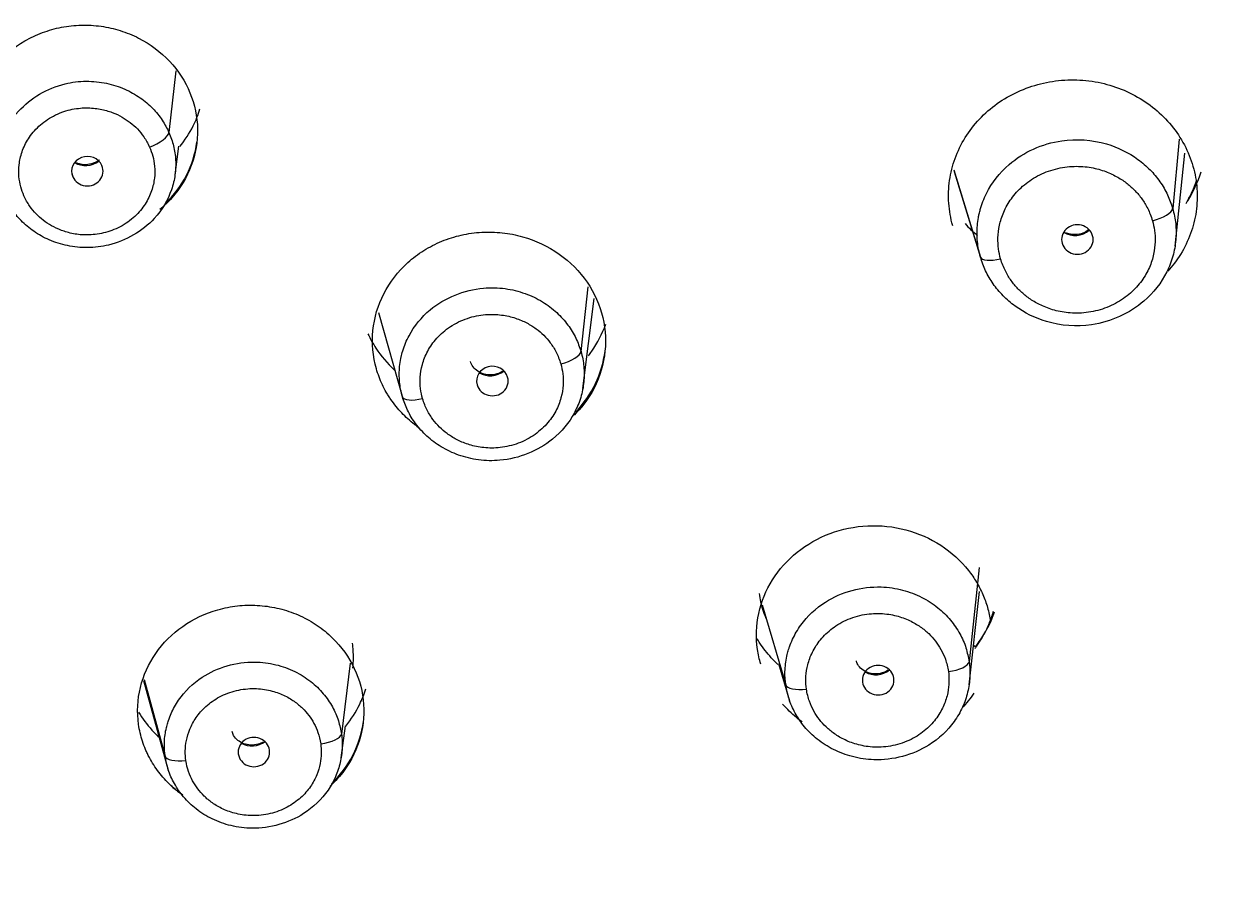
# Model space of a CAD drawing. Extents: x 0 to 1354, y 3495 to 4487.
# Drawn here: x 494.83 to 511.95, y 4111.54 to 4123.94 of the extents above; entities that cross this region are included whole.
import ezdxf

# ---------------------------------------------------------------- set-up
doc = ezdxf.new("R2010")
doc.units = 0
doc.header["$LTSCALE"] = 30
doc.header["$MEASUREMENT"] = 0
doc.layers.add('\\M+5B3DF\\M+5B4E7\\M+5CFDF', color=3, linetype='CONTINUOUS', lineweight=9)

msp = doc.modelspace()

# ---------------------------------------------------------------- linework, layer by layer
at = {"layer": '\\M+5B3DF\\M+5B4E7\\M+5CFDF', "color": 0, "lineweight": -3}
for p, q in [((497.002, 4123.272), (496.904, 4122.391)), ((496.991, 4121.787), (497.047, 4122.197)), ((511.353, 4122.294), (511.261, 4121.305)), ((511.295, 4120.763), (511.436, 4122.093)), ((508.13, 4121.858), (508.511, 4120.609)), ((495.513, 4121.815), (495.529, 4121.757)), ((508.137, 4121.834), (508.517, 4120.588)), ((502.798, 4119.257), (502.899, 4120.184)), ((502.826, 4118.731), (502.984, 4120.016)), ((499.899, 4119.818), (500.25, 4118.586)), ((508.491, 4116.171), (508.349, 4114.822)), ((508.349, 4114.492), (508.496, 4115.826)), ((505.391, 4115.638), (505.727, 4114.493)), ((499.496, 4114.803), (499.372, 4113.788)), ((505.624, 4114.796), (505.781, 4114.264)), ((496.542, 4114.557), (496.895, 4113.274)), ((496.549, 4114.571), (496.85, 4113.473)), ((499.368, 4113.449), (499.427, 4113.906))]:
    msp.add_line(p, q, dxfattribs=at)
for centre, major_axis, ratio, start_param, end_param in [((496.628, 4122.289), (0.274, 0.122), 0.329476, 4.567336, 6.0935), ((495.698, 4122.431), (1.616, 0.108), 0.937388, 5.443469, 6.093816), ((495.737, 4121.837), (0.225, 0), 0.934038, 0.391046, 3.532638), ((495.737, 4121.837), (0.225, 0), 0.934038, 3.532638, 6.674231), ((495.713, 4122.197), (-0.297, -0.02), 0.937388, 0.941825, 2.191247), ((510.971, 4121.236), (-0.288, -0.083), 0.344471, 1.472319, 3.0078), ((509.897, 4120.86), (0.226, 0), 0.933764, 0.259614, 3.401207), ((509.866, 4121.192), (0.291, 0.028), 0.936876, 4.022585, 5.389963), ((509.897, 4120.86), (0.226, 0), 0.933764, 3.401207, 6.5428), ((508.799, 4120.692), (0.288, 0.083), 0.344471, 3.147426, 4.613912), ((502.508, 4119.189), (-0.288, -0.083), 0.344471, 1.472319, 3.001648), ((501.484, 4119.429), (1.664, 0.13), 0.936489, 5.476964, 6.095324), ((501.53, 4118.837), (0.226, 0), 0.933922, 0.260321, 3.401913), ((501.503, 4119.189), (-0.295, -0.023), 0.936489, 0.927025, 2.204474), ((501.53, 4118.837), (0.226, 0), 0.933922, 3.401913, 6.543506), ((500.532, 4118.694), (0.288, 0.083), 0.344471, 3.141274, 4.613912), ((501.484, 4119.429), (1.664, 0.13), 0.936489, 3.946199, 3.996674), ((508.436, 4114.929), (-0.235, 0.186), 0.290742, 4.93108, 5.042612), ((507.048, 4114.559), (0.226, 0), 0.933797, 0.129952, 3.271545), ((507.017, 4114.914), (-0.295, -0.026), 0.935252, 0.933452, 2.196617), ((508.052, 4114.79), (-0.297, -0.042), 0.353572, 1.521013, 3.05356), ((506.022, 4114.54), (0.297, 0.042), 0.353572, 3.193186, 4.662605), ((507.048, 4114.559), (0.226, 0), 0.933797, 3.271545, 6.413138), ((498.077, 4114.135), (1.616, 0.114), 0.935124, 5.436126, 6.097557), ((498.119, 4113.532), (0.225, 0), 0.933961, 0.130295, 3.271888), ((498.094, 4113.898), (-0.297, -0.021), 0.935124, 0.957055, 2.175353), ((499.075, 4113.757), (0.297, 0.042), 0.353572, 4.662605, 6.18877), ((497.146, 4113.519), (-0.297, -0.042), 0.353572, 0.045211, 1.521013), ((498.119, 4113.532), (0.225, 0), 0.933961, 3.271888, 6.413481), ((498.077, 4114.135), (1.616, 0.114), 0.935124, 3.859106, 3.969169)]:
    msp.add_ellipse(centre, major_axis=major_axis, ratio=ratio, start_param=start_param, end_param=end_param, dxfattribs=at)
for points, knots in [([(501.848, 4164.655), (503.654, 4163.794), (505.383, 4162.79), (508.595, 4160.483), (511.562, 4157.876), (513.983, 4154.826), (516.106, 4151.609), (517.019, 4149.917), (519.364, 4144.702), (520.404, 4141.042), (521.879, 4133.638), (522.314, 4129.895), (522.658, 4125.356), (522.711, 4124.566), (522.757, 4123.776)], [0, 0, 0, 0, 0.118744, 0.118744, 0.237487, 0.356231, 0.356231, 0.474975, 0.474975, 0.712462, 0.712462, 0.94995, 0.94995, 1, 1, 1, 1]), ([(498.896, 4161.358), (499.104, 4161.278), (499.527, 4161.115), (500.165, 4160.855), (500.818, 4160.577), (501.484, 4160.28), (502.163, 4159.963), (502.854, 4159.623), (503.554, 4159.259), (504.263, 4158.871), (504.98, 4158.455), (505.703, 4158.01), (506.431, 4157.534), (507.163, 4157.025), (507.897, 4156.481), (508.633, 4155.903), (509.368, 4155.287), (510.101, 4154.635), (510.829, 4153.946), (511.549, 4153.221), (512.259, 4152.461), (512.958, 4151.663), (513.643, 4150.827), (514.312, 4149.95), (514.965, 4149.032), (515.597, 4148.076), (516.206, 4147.085), (516.787, 4146.061), (517.339, 4145.009), (517.862, 4143.931), (518.353, 4142.831), (518.816, 4141.711), (519.252, 4140.565), (519.663, 4139.383), (520.052, 4138.154), (520.425, 4136.867), (520.78, 4135.513), (521.117, 4134.086), (521.433, 4132.58), (521.729, 4130.991), (522.004, 4129.315), (522.257, 4127.548), (522.488, 4125.688), (522.695, 4123.734), (522.877, 4121.685), (523.03, 4119.554), (523.153, 4117.367), (523.244, 4115.167), (523.304, 4113.004), (523.33, 4110.903), (523.326, 4108.866), (523.294, 4106.878), (523.237, 4104.928), (523.157, 4103.02), (523.055, 4101.158), (522.931, 4099.346), (522.783, 4097.572), (522.609, 4095.814), (522.406, 4094.05), (522.167, 4092.265), (521.885, 4090.452), (521.553, 4088.611), (521.166, 4086.749), (520.721, 4084.878), (520.215, 4083.014), (519.647, 4081.177), (519.022, 4079.382), (518.347, 4077.652), (517.618, 4075.978), (516.824, 4074.346), (515.945, 4072.732), (514.964, 4071.131), (513.847, 4069.542), (512.566, 4067.974), (511.116, 4066.445), (509.497, 4064.997), (507.728, 4063.662), (505.837, 4062.44), (503.854, 4061.299), (501.782, 4060.223), (499.625, 4059.195), (497.407, 4058.173), (495.164, 4057.106), (492.948, 4055.937), (490.822, 4054.604), (489.147, 4053.34), (487.855, 4052.208), (486.876, 4051.253), (485.891, 4050.176), (484.918, 4048.973), (483.971, 4047.627), (483.063, 4046.089), (482.199, 4044.282), (481.374, 4042.126), (480.619, 4039.549), (480.001, 4036.51), (479.573, 4033.021), (479.348, 4029.166), (479.203, 4025.046), (479.079, 4020.693), (478.965, 4016.03), (478.866, 4010.967), (478.814, 4007.437), (478.787, 4005.599)], [0, 0, 0, 0, 0.003544, 0.007201, 0.01097, 0.014848, 0.018837, 0.022935, 0.027142, 0.031459, 0.035888, 0.040431, 0.045095, 0.049884, 0.054803, 0.059853, 0.065035, 0.070349, 0.07579, 0.08135, 0.087022, 0.092807, 0.09872, 0.104773, 0.110967, 0.117287, 0.123715, 0.130231, 0.136819, 0.143468, 0.150168, 0.156906, 0.163715, 0.170668, 0.177844, 0.185322, 0.193141, 0.201338, 0.209948, 0.219002, 0.228521, 0.238531, 0.249049, 0.260084, 0.271644, 0.283691, 0.296093, 0.308564, 0.320791, 0.332572, 0.343982, 0.355131, 0.366093, 0.376851, 0.387326, 0.397512, 0.40746, 0.417323, 0.427267, 0.437362, 0.447647, 0.458143, 0.468826, 0.479621, 0.490447, 0.501223, 0.511855, 0.522246, 0.532261, 0.542305, 0.552449, 0.562759, 0.573377, 0.584445, 0.595968, 0.607757, 0.619676, 0.631715, 0.643918, 0.656335, 0.669021, 0.682018, 0.695271, 0.708641, 0.722035, 0.735445, 0.742244, 0.74954, 0.757318, 0.765556, 0.774232, 0.783549, 0.793975, 0.806052, 0.820158, 0.836493, 0.855109, 0.875694, 0.897487, 0.920175, 0.944378, 0.971031, 1, 1, 1, 1]), ([(498.594, 4160.306), (500.412, 4159.607), (502.18, 4158.798), (504.693, 4157.371), (505.508, 4156.859), (507.078, 4155.765), (507.835, 4155.182), (510.014, 4153.338), (511.347, 4151.984), (513.746, 4149.084), (514.807, 4147.534), (516.658, 4144.299), (517.447, 4142.612), (518.801, 4139.163), (519.358, 4137.397), (520.298, 4133.824), (520.676, 4132.017), (521.302, 4128.381), (521.551, 4126.553), (521.958, 4122.889), (522.114, 4121.052), (522.354, 4117.373), (522.439, 4115.532), (522.593, 4110.005), (522.551, 4106.318), (522.285, 4100.795), (522.163, 4098.955), (521.826, 4095.284), (521.614, 4093.452), (521.072, 4089.804), (520.74, 4087.988), (519.919, 4084.388), (519.431, 4082.604), (518.265, 4079.09), (517.593, 4077.358), (516.413, 4074.831), (515.992, 4074), (515.085, 4072.37), (514.6, 4071.57), (513.029, 4069.241), (511.819, 4067.782), (509.771, 4065.801), (509.049, 4065.177), (507.535, 4064.004), (506.744, 4063.455), (505.118, 4062.415), (504.283, 4061.925), (502.586, 4060.987), (501.724, 4060.54), (499.108, 4059.247), (497.325, 4058.447), (494.701, 4057.158), (493.835, 4056.713), (492.142, 4055.761), (491.317, 4055.252), (489.725, 4054.156), (488.957, 4053.57), (487.49, 4052.318), (486.792, 4051.652), (485.471, 4050.241), (484.848, 4049.497), (483.701, 4047.936), (483.179, 4047.117), (482.26, 4045.409), (481.86, 4044.522), (481.151, 4042.708), (480.842, 4041.781), (480.036, 4038.964), (479.665, 4037.037), (479.158, 4033.15), (479.026, 4031.189), (478.834, 4027.264), (478.769, 4025.298), (478.647, 4021.363), (478.591, 4019.394), (478.444, 4013.486), (478.372, 4009.543), (478.322, 4005.599)], [0, 0, 0, 0, 0.03125, 0.03125, 0.046875, 0.046875, 0.0625, 0.0625, 0.09375, 0.09375, 0.125, 0.125, 0.15625, 0.15625, 0.1875, 0.1875, 0.21875, 0.21875, 0.25, 0.25, 0.28125, 0.28125, 0.3125, 0.3125, 0.375, 0.375, 0.40625, 0.40625, 0.4375, 0.4375, 0.46875, 0.46875, 0.5, 0.5, 0.53125, 0.53125, 0.546875, 0.546875, 0.5625, 0.5625, 0.59375, 0.59375, 0.609375, 0.609375, 0.625, 0.625, 0.640625, 0.640625, 0.65625, 0.65625, 0.6875, 0.6875, 0.703125, 0.703125, 0.71875, 0.71875, 0.734375, 0.734375, 0.75, 0.75, 0.765625, 0.765625, 0.78125, 0.78125, 0.796875, 0.796875, 0.8125, 0.8125, 0.84375, 0.84375, 0.875, 0.875, 0.90625, 0.90625, 0.9375, 0.9375, 1, 1, 1, 1]), ([(477.479, 4036.988), (477.514, 4037.19), (477.594, 4037.649), (477.743, 4038.418), (477.942, 4039.344), (478.182, 4040.346), (478.558, 4041.75), (479.034, 4043.258), (479.749, 4045.107), (480.557, 4046.812), (481.569, 4048.451), (482.475, 4049.612), (483.174, 4050.395), (483.72, 4050.964), (484.274, 4051.514), (484.896, 4052.101), (485.556, 4052.699), (486.279, 4053.336), (487.009, 4053.963), (487.729, 4054.55), (488.497, 4055.146), (489.606, 4055.948), (491.134, 4056.933), (493.076, 4058.015), (495.111, 4059.026), (497.684, 4060.238), (500.38, 4061.506), (502.737, 4062.753), (504.255, 4063.645), (505.394, 4064.366), (507.42, 4065.757), (509.41, 4067.484), (511.2, 4069.52), (512.347, 4071.021), (513.485, 4072.763), (514.592, 4074.748), (515.655, 4076.97), (516.656, 4079.43), (517.576, 4082.125), (518.696, 4086.112), (519.683, 4091.185), (520.366, 4097.065), (520.727, 4102.371), (520.873, 4107.087), (520.883, 4111.209), (520.799, 4114.734), (520.663, 4117.66), (520.51, 4119.989), (520.37, 4121.722), (520.265, 4122.858), (520.029, 4125.221), (519.591, 4128.685), (518.759, 4133.098), (517.87, 4136.521), (516.72, 4140.04), (515.134, 4143.756), (512.786, 4147.647), (510.218, 4150.803), (507.625, 4153.277), (505.162, 4155.143), (502.955, 4156.485), (501.114, 4157.427), (499.704, 4158.062), (498.76, 4158.452), (498.289, 4158.636), (498.135, 4158.696)], [0, 0, 0, 0, 0.003976, 0.009037, 0.015181, 0.02234, 0.029033, 0.04339, 0.053009, 0.067553, 0.080041, 0.090497, 0.096214, 0.100508, 0.105868, 0.11143, 0.117193, 0.123269, 0.130297, 0.136094, 0.141538, 0.149425, 0.163015, 0.17726, 0.192999, 0.207436, 0.232823, 0.251111, 0.25955, 0.267329, 0.277588, 0.307897, 0.319194, 0.331856, 0.345879, 0.361259, 0.378, 0.3961, 0.415561, 0.436382, 0.481194, 0.521892, 0.558479, 0.590959, 0.619335, 0.643607, 0.663774, 0.679837, 0.691795, 0.699649, 0.703397, 0.740803, 0.771616, 0.795835, 0.813454, 0.847523, 0.878173, 0.905401, 0.929204, 0.949582, 0.966531, 0.980047, 0.990129, 0.99678, 1, 1, 1, 1]), ([(498.048, 4158.561), (499.537, 4157.987), (500.991, 4157.335), (503.081, 4156.207), (503.762, 4155.806), (505.084, 4154.951), (505.725, 4154.496), (507.584, 4153.058), (508.739, 4152.003), (510.862, 4149.74), (511.83, 4148.532), (513.568, 4145.995), (514.339, 4144.667), (515.694, 4141.93), (516.278, 4140.521), (517.804, 4136.224), (518.517, 4133.268), (519.308, 4128.796), (519.526, 4127.298), (519.894, 4124.296), (520.044, 4122.791), (520.417, 4118.271), (520.56, 4115.25), (520.636, 4110.717), (520.638, 4109.206), (520.597, 4106.184), (520.554, 4104.673), (520.42, 4101.654), (520.327, 4100.145), (520.086, 4097.131), (519.937, 4095.626), (519.387, 4091.124), (518.877, 4088.136), (517.767, 4083.729), (517.34, 4082.272), (516.354, 4079.399), (515.796, 4077.981), (514.522, 4075.209), (513.81, 4073.852), (512.18, 4071.249), (511.258, 4070.005), (509.698, 4068.277), (509.148, 4067.723), (507.992, 4066.671), (507.385, 4066.174), (505.494, 4064.757), (504.148, 4063.913), (502.068, 4062.746), (501.364, 4062.374), (499.94, 4061.655), (499.22, 4061.307), (497.053, 4060.279), (495.596, 4059.613), (493.446, 4058.543), (492.736, 4058.174), (491.338, 4057.396), (490.652, 4056.987), (489.311, 4056.118), (488.657, 4055.66), (487.706, 4054.933), (487.393, 4054.684), (486.779, 4054.174), (486.478, 4053.913), (485.881, 4053.384), (485.585, 4053.118), (484.991, 4052.582), (484.694, 4052.312), (483.812, 4051.489), (483.237, 4050.921), (482.168, 4049.711), (481.671, 4049.072), (480.772, 4047.729), (480.371, 4047.025), (479.653, 4045.576), (479.334, 4044.832), (478.76, 4043.32), (478.506, 4042.552), (477.821, 4040.226), (477.47, 4038.645), (477.193, 4037.052)], [0, 0, 0, 0, 0.03125, 0.03125, 0.046875, 0.046875, 0.0625, 0.0625, 0.09375, 0.09375, 0.125, 0.125, 0.15625, 0.15625, 0.1875, 0.1875, 0.25, 0.25, 0.28125, 0.28125, 0.3125, 0.3125, 0.375, 0.375, 0.40625, 0.40625, 0.4375, 0.4375, 0.46875, 0.46875, 0.5, 0.5, 0.5625, 0.5625, 0.59375, 0.59375, 0.625, 0.625, 0.65625, 0.65625, 0.6875, 0.6875, 0.703125, 0.703125, 0.71875, 0.71875, 0.75, 0.75, 0.765625, 0.765625, 0.78125, 0.78125, 0.8125, 0.8125, 0.828125, 0.828125, 0.84375, 0.84375, 0.859375, 0.859375, 0.867188, 0.867188, 0.875, 0.875, 0.882813, 0.882813, 0.890625, 0.890625, 0.90625, 0.90625, 0.921875, 0.921875, 0.9375, 0.9375, 0.953125, 0.953125, 0.96875, 0.96875, 1, 1, 1, 1]), ([(519.845, 4109.579), (519.844, 4109.829), (519.844, 4110.439), (519.835, 4111.517), (519.814, 4112.777), (519.782, 4113.985), (519.731, 4115.459), (519.619, 4117.882), (519.41, 4120.913), (519.041, 4124.668), (518.506, 4128.719), (517.686, 4132.995), (516.603, 4136.969), (515.402, 4140.32), (514.028, 4143.293), (512.678, 4145.619), (511.367, 4147.517), (510.223, 4148.946), (509.268, 4150.025), (508.327, 4151.014), (507.075, 4152.185), (505.387, 4153.543), (503.34, 4154.939), (501.661, 4155.875), (500.266, 4156.555), (499.489, 4156.91), (498.644, 4157.275), (498.105, 4157.492), (497.848, 4157.596)], [0, 0, 0, 0, 0.013499, 0.032851, 0.058055, 0.081348, 0.097973, 0.137442, 0.211986, 0.261549, 0.34055, 0.431682, 0.4952, 0.561104, 0.621672, 0.669263, 0.703408, 0.743304, 0.765379, 0.778837, 0.814592, 0.854564, 0.891026, 0.942257, 0.953028, 0.970405, 0.985873, 1, 1, 1, 1]), ([(519.168, 4109.583), (519.167, 4109.825), (519.166, 4110.507), (519.153, 4111.832), (519.119, 4113.524), (519.058, 4115.382), (518.966, 4117.331), (518.792, 4120.228), (518.465, 4124), (517.872, 4128.664), (517.034, 4133.168), (515.974, 4137.074), (514.946, 4139.919), (514.083, 4141.922), (513.194, 4143.721), (512.224, 4145.396), (511.009, 4147.189), (509.715, 4148.829), (508.26, 4150.445), (506.722, 4151.882), (505.089, 4153.196), (503.506, 4154.27), (502.062, 4155.122), (500.861, 4155.751), (499.709, 4156.292), (498.685, 4156.739), (497.992, 4157.015), (497.646, 4157.153)], [0, 0, 0, 0, 0.013143, 0.037136, 0.072102, 0.105207, 0.138308, 0.178293, 0.263128, 0.344238, 0.433822, 0.511689, 0.563169, 0.597054, 0.629132, 0.670943, 0.700619, 0.744641, 0.781825, 0.815491, 0.855345, 0.891448, 0.915104, 0.942396, 0.9616, 0.980805, 1, 1, 1, 1]), ([(513.427, 4145.187), (513.48, 4145.097), (513.748, 4144.642), (514.216, 4143.801), (514.803, 4142.642), (515.35, 4141.432), (515.869, 4140.179), (516.359, 4138.882), (516.811, 4137.542), (517.231, 4136.161), (517.62, 4134.741), (517.972, 4133.281), (518.295, 4131.785), (518.589, 4130.252), (518.853, 4128.684), (519.088, 4127.081), (519.299, 4125.445), (519.489, 4123.776), (519.654, 4122.075), (519.8, 4120.342), (519.923, 4118.577), (520.022, 4116.78), (520.104, 4114.952), (520.159, 4113.093), (520.192, 4111.204), (520.2, 4109.283), (520.184, 4107.333), (520.142, 4105.353), (520.072, 4103.343), (519.968, 4101.304), (519.836, 4099.236), (519.661, 4097.14), (519.446, 4095.017), (519.186, 4092.868), (518.862, 4090.696), (518.475, 4088.503), (518.008, 4086.292), (517.445, 4084.07), (516.895, 4082.18), (516.378, 4080.628), (515.937, 4079.415), (515.462, 4078.213), (514.953, 4077.023), (514.411, 4075.846), (513.823, 4074.688), (513.197, 4073.548), (512.522, 4072.431), (511.794, 4071.344), (511.016, 4070.288), (510.174, 4069.274), (509.278, 4068.301), (508.329, 4067.373), (507.318, 4066.502), (506.265, 4065.677), (505.158, 4064.913), (504.025, 4064.185), (502.866, 4063.493), (501.681, 4062.841), (500.482, 4062.214), (499.267, 4061.612), (498.043, 4061.026), (496.814, 4060.45), (495.586, 4059.872), (494.366, 4059.28), (493.158, 4058.67), (491.963, 4058.037), (490.856, 4057.41), (489.844, 4056.784), (488.921, 4056.166), (488.019, 4055.52), (487.143, 4054.84), (486.294, 4054.129), (485.464, 4053.395), (484.636, 4052.653), (483.81, 4051.901), (483.006, 4051.122), (482.253, 4050.295), (481.546, 4049.429), (480.877, 4048.53), (480.429, 4047.791), (480.066, 4047.147), (479.712, 4046.488), (479.216, 4045.458), (478.637, 4044.031), (478.109, 4042.498), (477.688, 4040.993), (477.358, 4039.666), (477.064, 4038.345), (476.908, 4037.461), (476.83, 4037.021)], [0, 0, 0, 0, 0.002468, 0.012514, 0.022798, 0.033329, 0.044108, 0.055129, 0.066393, 0.077904, 0.089657, 0.101655, 0.113899, 0.126387, 0.139118, 0.152094, 0.165315, 0.17878, 0.192488, 0.20644, 0.220635, 0.235074, 0.249757, 0.264681, 0.279851, 0.295264, 0.31092, 0.326819, 0.34296, 0.359346, 0.375974, 0.392844, 0.409959, 0.427314, 0.444912, 0.462752, 0.480832, 0.499156, 0.517721, 0.528, 0.538278, 0.548557, 0.558836, 0.569113, 0.579388, 0.589662, 0.599931, 0.610203, 0.620471, 0.630736, 0.641004, 0.651267, 0.661534, 0.671801, 0.682071, 0.692355, 0.702632, 0.712912, 0.723195, 0.733479, 0.743768, 0.75406, 0.764357, 0.774655, 0.784949, 0.79524, 0.805535, 0.814028, 0.822513, 0.830998, 0.839481, 0.847958, 0.856419, 0.864871, 0.873338, 0.881827, 0.890319, 0.898795, 0.907282, 0.915765, 0.918446, 0.924105, 0.932748, 0.944371, 0.958984, 0.969412, 0.979719, 0.989916, 1, 1, 1, 1]), ([(513.725, 4145.279), (513.731, 4145.27), (513.921, 4144.944), (514.292, 4144.287), (514.818, 4143.281), (515.332, 4142.192), (515.864, 4140.957), (516.434, 4139.511), (517.002, 4137.869), (517.539, 4136.095), (518.024, 4134.249), (518.452, 4132.336), (518.837, 4130.355), (519.172, 4128.306), (519.462, 4126.181), (519.721, 4123.968), (519.936, 4121.681), (520.119, 4119.321), (520.255, 4116.932), (520.357, 4114.541), (520.411, 4112.202), (520.431, 4109.921), (520.417, 4107.681), (520.37, 4105.453), (520.289, 4103.21), (520.168, 4100.954), (520.012, 4098.687), (519.804, 4096.398), (519.55, 4094.055), (519.222, 4091.662), (518.816, 4089.225), (518.311, 4086.729), (517.7, 4084.286), (517.109, 4082.252), (516.582, 4080.674), (516.137, 4079.453), (515.667, 4078.267), (515.174, 4077.116), (514.657, 4075.989), (514.101, 4074.884), (513.507, 4073.79), (512.865, 4072.707), (512.171, 4071.647), (511.449, 4070.641), (510.709, 4069.711), (509.956, 4068.856), (509.185, 4068.048), (508.377, 4067.279), (507.529, 4066.551), (506.654, 4065.857), (505.751, 4065.208), (504.838, 4064.606), (503.932, 4064.036), (503.025, 4063.5), (502.11, 4062.994), (501.183, 4062.5), (500.202, 4062), (499.127, 4061.474), (497.949, 4060.915), (496.699, 4060.331), (495.418, 4059.727), (494.143, 4059.105), (492.932, 4058.486), (491.85, 4057.904), (490.78, 4057.291), (489.735, 4056.635), (488.677, 4055.909), (487.713, 4055.193), (486.781, 4054.439), (485.86, 4053.634), (484.945, 4052.807), (484.055, 4051.994), (483.233, 4051.2), (482.53, 4050.434), (481.962, 4049.75), (481.523, 4049.186), (481.179, 4048.715), (480.9, 4048.299), (480.664, 4047.915), (480.417, 4047.491), (480.151, 4047.014), (479.866, 4046.469), (479.594, 4045.915), (479.333, 4045.338), (479.068, 4044.707), (478.782, 4043.972), (478.461, 4043.083), (478.13, 4042.043), (477.807, 4040.882), (477.496, 4039.643), (477.206, 4038.354), (477.049, 4037.473), (476.97, 4037.032)], [0, 0, 0, 0, 0.000249, 0.008916, 0.017886, 0.027158, 0.037545, 0.049877, 0.064188, 0.079026, 0.094192, 0.109873, 0.126, 0.142603, 0.159715, 0.177508, 0.196149, 0.214924, 0.234452, 0.253688, 0.272519, 0.290724, 0.308584, 0.326418, 0.344337, 0.362602, 0.380752, 0.398999, 0.417862, 0.437408, 0.457046, 0.477191, 0.498512, 0.517389, 0.527892, 0.538271, 0.548415, 0.558305, 0.568085, 0.577888, 0.587654, 0.597568, 0.607634, 0.617478, 0.626664, 0.635428, 0.644046, 0.652634, 0.661245, 0.669847, 0.678351, 0.686737, 0.694871, 0.702836, 0.710787, 0.718707, 0.726778, 0.735836, 0.745918, 0.756431, 0.767185, 0.778121, 0.788755, 0.798204, 0.806156, 0.816934, 0.826447, 0.835552, 0.84446, 0.853939, 0.86358, 0.872633, 0.88133, 0.889549, 0.896262, 0.901548, 0.905802, 0.909513, 0.912928, 0.916035, 0.920686, 0.925318, 0.929989, 0.934669, 0.939673, 0.945479, 0.952541, 0.961029, 0.970166, 0.979783, 0.989897, 1, 1, 1, 1]), ([(494.201, 4121.84), (494.128, 4122.006), (494.087, 4122.179), (494.071, 4122.535), (494.097, 4122.711), (494.214, 4123.05), (494.303, 4123.207), (494.538, 4123.487), (494.68, 4123.606), (494.922, 4123.746), (495.007, 4123.786), (495.182, 4123.851), (495.275, 4123.877), (495.46, 4123.913), (495.554, 4123.923), (495.743, 4123.928), (495.84, 4123.922), (496.027, 4123.896), (496.119, 4123.876), (496.298, 4123.819), (496.387, 4123.783), (496.636, 4123.656), (496.787, 4123.543), (497.037, 4123.277), (497.137, 4123.122), (497.273, 4122.793), (497.31, 4122.615), (497.316, 4122.262), (497.285, 4122.083), (497.161, 4121.751), (497.066, 4121.593), (496.894, 4121.397), (496.836, 4121.341), (496.774, 4121.29)], [0, 0, 0, 0, 0.080407, 0.080407, 0.160814, 0.160814, 0.241221, 0.241221, 0.321627, 0.321627, 0.361831, 0.361831, 0.402034, 0.402034, 0.442238, 0.442238, 0.482441, 0.482441, 0.522645, 0.522645, 0.562848, 0.562848, 0.643255, 0.643255, 0.723662, 0.723662, 0.804069, 0.804069, 0.884475, 0.884475, 0.964882, 0.964882, 1, 1, 1, 1]), ([(494.519, 4122.297), (494.569, 4122.441), (494.777, 4122.798), (495.257, 4123.08), (495.717, 4123.134), (496.009, 4123.105), (496.27, 4123.021), (496.493, 4122.896), (496.673, 4122.743), (496.812, 4122.574), (496.874, 4122.451), (496.904, 4122.391)], [0, 0, 0, 0, 0.158015, 0.412637, 0.512222, 0.606576, 0.695703, 0.779606, 0.858289, 0.931753, 1, 1, 1, 1]), ([(508.115, 4121.058), (508.084, 4121.164), (508.066, 4121.271), (508.051, 4121.487), (508.054, 4121.597), (508.085, 4121.813), (508.111, 4121.918), (508.186, 4122.123), (508.235, 4122.224), (508.409, 4122.505), (508.566, 4122.672), (508.934, 4122.934), (509.148, 4123.032), (509.484, 4123.115), (509.6, 4123.133), (509.832, 4123.147), (509.948, 4123.143), (510.179, 4123.114), (510.294, 4123.089), (510.513, 4123.019), (510.619, 4122.974), (510.823, 4122.864), (510.917, 4122.8), (511.091, 4122.657), (511.172, 4122.576), (511.385, 4122.316), (511.49, 4122.119), (511.551, 4121.907)], [0, 0, 0, 0, 0.0625, 0.0625, 0.125, 0.125, 0.1875, 0.1875, 0.25, 0.25, 0.375, 0.375, 0.5, 0.5, 0.5625, 0.5625, 0.625, 0.625, 0.6875, 0.6875, 0.75, 0.75, 0.8125, 0.8125, 0.875, 0.875, 1, 1, 1, 1]), ([(497.059, 4122.188), (497.133, 4122.28), (497.246, 4122.454), (497.322, 4122.644), (497.347, 4122.727)], [0, 0, 0, 0, 0.571405, 1, 1, 1, 1]), ([(496.904, 4122.391), (496.917, 4122.36), (496.943, 4122.297), (496.971, 4122.199), (496.991, 4122.098), (497.001, 4121.994), (497.002, 4121.889), (496.992, 4121.783), (496.979, 4121.714), (496.971, 4121.68)], [0, 0, 0, 0, 0.138355, 0.278388, 0.420101, 0.563494, 0.708571, 0.855333, 1, 1, 1, 1]), ([(508.493, 4121.228), (508.498, 4121.249), (508.513, 4121.309), (508.545, 4121.406), (508.648, 4121.639), (508.952, 4122.031), (509.6, 4122.324), (510.283, 4122.274), (510.701, 4122.069), (510.94, 4121.862), (511.082, 4121.691), (511.193, 4121.505), (511.238, 4121.371), (511.261, 4121.305)], [0, 0, 0, 0, 0.018272, 0.052064, 0.086211, 0.231669, 0.452628, 0.62265, 0.757505, 0.819683, 0.880822, 0.940926, 1, 1, 1, 1]), ([(495.91, 4121.998), (495.891, 4121.983), (495.84, 4121.952), (495.744, 4121.926), (495.651, 4121.931), (495.6, 4121.947), (495.582, 4121.955)], [0, 0, 0, 0, 0.221848, 0.530713, 0.82797, 1, 1, 1, 1]), ([(511.551, 4121.907), (511.581, 4121.801), (511.6, 4121.694), (511.615, 4121.478), (511.611, 4121.368), (511.581, 4121.152), (511.554, 4121.047), (511.479, 4120.842), (511.431, 4120.742), (511.32, 4120.563), (511.258, 4120.482), (511.189, 4120.407)], [0, 0, 0, 0, 0.203593, 0.203593, 0.407187, 0.407187, 0.61078, 0.61078, 0.814374, 0.814374, 1, 1, 1, 1]), ([(511.451, 4121.377), (511.459, 4121.39), (511.548, 4121.526), (511.62, 4121.68), (511.667, 4121.827), (511.667, 4121.827)], [0, 0, 0, 0, 0.093176, 1, 1, 1, 1, 1]), ([(511.451, 4121.376), (511.48, 4121.424), (511.506, 4121.474), (511.555, 4121.579), (511.578, 4121.634), (511.598, 4121.69)], [0, 0, 0, 0, 0.485143, 0.485143, 1, 1, 1, 1]), ([(496.971, 4121.68), (496.971, 4121.679), (496.962, 4121.642), (496.908, 4121.455), (496.678, 4121.066), (496.199, 4120.788), (495.745, 4120.734), (495.455, 4120.762), (495.194, 4120.845), (494.97, 4120.969), (494.789, 4121.122), (494.648, 4121.292), (494.585, 4121.416), (494.554, 4121.476)], [0, 0, 0, 0, 0.000917, 0.037326, 0.194011, 0.434408, 0.529423, 0.619713, 0.70527, 0.786084, 0.862149, 0.933456, 1, 1, 1, 1]), ([(508.511, 4120.609), (508.501, 4120.645), (508.483, 4120.718), (508.467, 4120.83), (508.461, 4120.944), (508.465, 4121.06), (508.478, 4121.155), (508.489, 4121.211), (508.493, 4121.228)], [0, 0, 0, 0, 0.178837, 0.359691, 0.542558, 0.727437, 0.914327, 1, 1, 1, 1]), ([(511.261, 4121.305), (511.27, 4121.268), (511.289, 4121.196), (511.305, 4121.083), (511.311, 4120.969), (511.308, 4120.893), (511.305, 4120.854), (511.305, 4120.854)], [0, 0, 0, 0, 0.245925, 0.494546, 0.745869, 0.999898, 1, 1, 1, 1]), ([(510.057, 4120.997), (510.034, 4120.978), (509.976, 4120.946), (509.874, 4120.925), (509.79, 4120.935), (509.746, 4120.95), (509.733, 4120.956)], [0, 0, 0, 0, 0.279625, 0.580611, 0.873656, 1, 1, 1, 1]), ([(499.871, 4119.012), (499.82, 4119.191), (499.803, 4119.374), (499.84, 4119.742), (499.893, 4119.92), (500.064, 4120.252), (500.18, 4120.403), (500.392, 4120.594), (500.468, 4120.652), (500.631, 4120.754), (500.718, 4120.799), (500.898, 4120.873), (500.991, 4120.902), (501.181, 4120.945), (501.28, 4120.959), (501.476, 4120.97), (501.574, 4120.967), (501.77, 4120.946), (501.867, 4120.927), (502.149, 4120.848), (502.328, 4120.763), (502.642, 4120.542), (502.778, 4120.404), (502.99, 4120.096), (503.067, 4119.922), (503.151, 4119.565), (503.159, 4119.377), (503.106, 4119.015), (503.043, 4118.836), (502.883, 4118.557), (502.798, 4118.446), (502.699, 4118.347)], [0, 0, 0, 0, 0.085219, 0.085219, 0.170438, 0.170438, 0.255656, 0.255656, 0.298266, 0.298266, 0.340875, 0.340875, 0.383485, 0.383485, 0.426094, 0.426094, 0.468703, 0.468703, 0.511313, 0.511313, 0.596532, 0.596532, 0.68175, 0.68175, 0.766969, 0.766969, 0.852188, 0.852188, 0.937407, 0.937407, 1, 1, 1, 1]), ([(511.305, 4120.854), (511.301, 4120.815), (511.291, 4120.738), (511.264, 4120.622), (511.227, 4120.508), (511.124, 4120.275), (510.82, 4119.883), (510.17, 4119.589), (509.487, 4119.639), (509.069, 4119.846), (508.831, 4120.052), (508.689, 4120.223), (508.579, 4120.409), (508.533, 4120.543), (508.511, 4120.609)], [0, 0, 0, 0, 0.031502, 0.06335, 0.095532, 0.128048, 0.267363, 0.477563, 0.641232, 0.768923, 0.828398, 0.886738, 0.943939, 1, 1, 1, 1]), ([(500.225, 4119.178), (500.232, 4119.208), (500.249, 4119.276), (500.286, 4119.38), (500.387, 4119.592), (500.686, 4119.962), (501.228, 4120.182), (501.709, 4120.169), (501.997, 4120.099), (502.247, 4119.979), (502.453, 4119.824), (502.613, 4119.645), (502.73, 4119.455), (502.776, 4119.321), (502.798, 4119.257)], [0, 0, 0, 0, 0.028619, 0.06362, 0.09899, 0.240209, 0.475998, 0.564064, 0.64772, 0.726971, 0.801821, 0.872274, 0.938333, 1, 1, 1, 1]), ([(502.905, 4119.198), (502.921, 4119.219), (503.023, 4119.36), (503.102, 4119.514), (503.151, 4119.65)], [0, 0, 0, 0, 0.15579, 1, 1, 1, 1]), ([(499.75, 4119.513), (499.783, 4119.442), (499.887, 4119.255), (500.027, 4119.088), (500.128, 4118.993)], [0, 0, 0, 0, 0.367327, 1, 1, 1, 1]), ([(500.243, 4118.611), (500.234, 4118.646), (500.216, 4118.717), (500.202, 4118.825), (500.196, 4118.935), (500.202, 4119.047), (500.214, 4119.128), (500.223, 4119.171), (500.225, 4119.178)], [0, 0, 0, 0, 0.188794, 0.37973, 0.572806, 0.76802, 0.96537, 1, 1, 1, 1]), ([(501.687, 4118.985), (501.666, 4118.969), (501.612, 4118.94), (501.514, 4118.919), (501.408, 4118.931), (501.316, 4118.973), (501.249, 4119.038), (501.224, 4119.088), (501.217, 4119.115)], [0, 0, 0, 0, 0.13629, 0.310752, 0.480151, 0.649792, 0.826528, 1, 1, 1, 1]), ([(502.798, 4119.257), (502.807, 4119.222), (502.825, 4119.152), (502.84, 4119.044), (502.845, 4118.934), (502.841, 4118.86), (502.837, 4118.823), (502.837, 4118.823)], [0, 0, 0, 0, 0.245372, 0.493817, 0.74534, 0.999945, 1, 1, 1, 1]), ([(500.418, 4118.215), (500.351, 4118.267), (500.229, 4118.378), (500.125, 4118.505), (500.067, 4118.59), (500.056, 4118.607), (500.034, 4118.642), (500.002, 4118.694), (499.974, 4118.748), (499.922, 4118.858), (499.894, 4118.934), (499.871, 4119.012)], [0, 0, 0, 0, 0.25, 0.5, 0.5, 0.5625, 0.5625, 0.625, 0.75, 0.75, 1, 1, 1, 1]), ([(502.837, 4118.823), (502.834, 4118.786), (502.823, 4118.711), (502.795, 4118.599), (502.755, 4118.49), (502.653, 4118.273), (502.351, 4117.904), (501.81, 4117.687), (501.334, 4117.699), (501.047, 4117.768), (500.797, 4117.887), (500.59, 4118.042), (500.43, 4118.221), (500.312, 4118.412), (500.266, 4118.546), (500.243, 4118.611)], [0, 0, 0, 0, 0.032893, 0.066188, 0.099878, 0.133964, 0.273163, 0.496399, 0.580532, 0.660614, 0.736638, 0.808595, 0.876478, 0.940281, 1, 1, 1, 1]), ([(505.322, 4115), (505.298, 4115.172), (505.304, 4115.344), (505.378, 4115.684), (505.443, 4115.845), (505.631, 4116.144), (505.749, 4116.276), (506.03, 4116.502), (506.188, 4116.592), (506.532, 4116.721), (506.713, 4116.758), (507.083, 4116.775), (507.267, 4116.756), (507.801, 4116.614), (508.119, 4116.408), (508.34, 4116.128)], [0, 0, 0, 0, 0.125, 0.125, 0.25, 0.25, 0.375, 0.375, 0.5, 0.5, 0.625, 0.625, 0.75, 0.75, 1, 1, 1, 1]), ([(508.34, 4116.128), (508.382, 4116.074), (508.42, 4116.019), (508.489, 4115.904), (508.519, 4115.845), (508.558, 4115.754), (508.57, 4115.723), (508.593, 4115.661), (508.603, 4115.629), (508.63, 4115.533), (508.644, 4115.468), (508.653, 4115.402)], [0, 0, 0, 0, 0.25, 0.25, 0.5, 0.5, 0.625, 0.625, 0.75, 0.75, 1, 1, 1, 1]), ([(505.767, 4114.997), (505.771, 4115.011), (505.788, 4115.06), (505.822, 4115.145), (505.876, 4115.248), (506.005, 4115.447), (506.353, 4115.777), (506.921, 4115.93), (507.396, 4115.859), (507.672, 4115.755), (507.903, 4115.606), (508.086, 4115.427), (508.22, 4115.23), (508.31, 4115.027), (508.336, 4114.889), (508.349, 4114.822)], [0, 0, 0, 0, 0.012321, 0.046254, 0.080549, 0.115207, 0.254084, 0.48515, 0.571685, 0.653883, 0.73175, 0.805292, 0.874511, 0.939413, 1, 1, 1, 1]), ([(505.344, 4115.798), (505.351, 4115.759), (505.364, 4115.679), (505.397, 4115.561), (505.426, 4115.484), (505.442, 4115.445), (505.442, 4115.445)], [0, 0, 0, 0, 0.326679, 0.65998, 0.999899, 1, 1, 1, 1]), ([(496.47, 4113.927), (496.445, 4114.104), (496.454, 4114.281), (496.538, 4114.629), (496.612, 4114.793), (496.818, 4115.092), (496.949, 4115.222), (497.252, 4115.436), (497.424, 4115.517), (497.696, 4115.593), (497.789, 4115.611), (497.976, 4115.632), (498.073, 4115.635), (498.262, 4115.624), (498.355, 4115.611), (498.54, 4115.57), (498.631, 4115.542), (498.805, 4115.471), (498.888, 4115.429), (499.046, 4115.331), (499.122, 4115.275), (499.327, 4115.092), (499.442, 4114.946), (499.609, 4114.629), (499.663, 4114.455), (499.703, 4114.104), (499.69, 4113.923), (499.598, 4113.581), (499.518, 4113.416), (499.353, 4113.188), (499.284, 4113.112), (499.208, 4113.042)], [0, 0, 0, 0, 0.0865, 0.0865, 0.172999, 0.172999, 0.259499, 0.259499, 0.345998, 0.345998, 0.389248, 0.389248, 0.432498, 0.432498, 0.475748, 0.475748, 0.518997, 0.518997, 0.562247, 0.562247, 0.605497, 0.605497, 0.691997, 0.691997, 0.778496, 0.778496, 0.864996, 0.864996, 0.951495, 0.951495, 1, 1, 1, 1]), ([(508.692, 4115.542), (508.692, 4115.541), (508.69, 4115.534), (508.686, 4115.52), (508.68, 4115.5), (508.673, 4115.48), (508.667, 4115.461), (508.66, 4115.441), (508.653, 4115.421), (508.646, 4115.402), (508.638, 4115.382), (508.63, 4115.363), (508.622, 4115.343), (508.613, 4115.324), (508.605, 4115.305), (508.596, 4115.286), (508.587, 4115.266), (508.577, 4115.247), (508.567, 4115.228), (508.557, 4115.209), (508.547, 4115.19), (508.536, 4115.171), (508.525, 4115.153), (508.514, 4115.134), (508.502, 4115.115), (508.491, 4115.097), (508.479, 4115.079), (508.466, 4115.06), (508.454, 4115.042), (508.442, 4115.026), (508.435, 4115.016), (508.432, 4115.012)], [0, 0, 0, 0, 0.005021, 0.039858, 0.074779, 0.109782, 0.144868, 0.180038, 0.21529, 0.250626, 0.286044, 0.321546, 0.357131, 0.392799, 0.428551, 0.464385, 0.500303, 0.536305, 0.572389, 0.608557, 0.644809, 0.681144, 0.717562, 0.754064, 0.790649, 0.827317, 0.86407, 0.900906, 0.937825, 0.974828, 1, 1, 1, 1]), ([(508.438, 4115.037), (508.491, 4115.104), (508.583, 4115.239), (508.663, 4115.403), (508.702, 4115.501), (508.713, 4115.535)], [0, 0, 0, 0, 0.396324, 0.792648, 1, 1, 1, 1]), ([(499.533, 4114.732), (499.539, 4114.78), (499.548, 4114.899), (499.537, 4115.017), (499.531, 4115.087)], [0, 0, 0, 0, 0.405767, 1, 1, 1, 1]), ([(505.612, 4114.785), (505.58, 4114.816), (505.486, 4114.911), (505.389, 4115.036), (505.329, 4115.132), (505.316, 4115.153)], [0, 0, 0, 0, 0.280654, 0.838732, 1, 1, 1, 1]), ([(505.727, 4114.493), (505.722, 4114.528), (505.714, 4114.6), (505.715, 4114.709), (505.725, 4114.819), (505.744, 4114.916), (505.76, 4114.975), (505.767, 4114.997)], [0, 0, 0, 0, 0.211427, 0.425254, 0.64148, 0.860102, 1, 1, 1, 1]), ([(507.189, 4114.701), (507.163, 4114.685), (507.103, 4114.657), (507, 4114.645), (506.897, 4114.665), (506.81, 4114.714), (506.755, 4114.775), (506.74, 4114.819), (506.737, 4114.837)], [0, 0, 0, 0, 0.161342, 0.339028, 0.513554, 0.690252, 0.876947, 1, 1, 1, 1]), ([(496.886, 4113.95), (496.89, 4113.961), (496.904, 4114.006), (496.934, 4114.084), (496.983, 4114.181), (497.104, 4114.375), (497.43, 4114.695), (497.972, 4114.852), (498.431, 4114.793), (498.705, 4114.694), (498.934, 4114.55), (499.115, 4114.375), (499.246, 4114.184), (499.333, 4113.987), (499.359, 4113.853), (499.372, 4113.788)], [0, 0, 0, 0, 0.010494, 0.043333, 0.076484, 0.109948, 0.250602, 0.477225, 0.565859, 0.649838, 0.729164, 0.803841, 0.873872, 0.939257, 1, 1, 1, 1]), ([(508.349, 4114.822), (508.353, 4114.787), (508.362, 4114.715), (508.361, 4114.606), (508.351, 4114.497), (508.337, 4114.424), (508.328, 4114.388), (508.328, 4114.388)], [0, 0, 0, 0, 0.245399, 0.493843, 0.745338, 0.999888, 1, 1, 1, 1]), ([(508.328, 4114.388), (508.319, 4114.351), (508.298, 4114.278), (508.255, 4114.171), (508.201, 4114.068), (508.069, 4113.865), (507.719, 4113.535), (507.153, 4113.385), (506.682, 4113.455), (506.407, 4113.558), (506.175, 4113.707), (505.991, 4113.886), (505.857, 4114.083), (505.766, 4114.286), (505.74, 4114.425), (505.727, 4114.493)], [0, 0, 0, 0, 0.03282, 0.066044, 0.099659, 0.133667, 0.272928, 0.495939, 0.580214, 0.660415, 0.736531, 0.808554, 0.876477, 0.940294, 1, 1, 1, 1]), ([(499.432, 4113.903), (499.511, 4114), (499.622, 4114.173), (499.697, 4114.361), (499.72, 4114.436)], [0, 0, 0, 0, 0.610035, 1, 1, 1, 1]), ([(505.96, 4113.963), (505.886, 4114.017), (505.816, 4114.076), (505.729, 4114.165), (505.705, 4114.191), (505.681, 4114.218)], [0, 0, 0, 0, 0.716197, 0.716197, 1, 1, 1, 1]), ([(496.47, 4114.104), (496.525, 4114.013), (496.616, 4113.889), (496.724, 4113.779), (496.757, 4113.747)], [0, 0, 0, 0, 0.699729, 1, 1, 1, 1]), ([(496.93, 4113.056), (496.867, 4113.115), (496.753, 4113.241), (496.663, 4113.381), (496.614, 4113.474), (496.604, 4113.493), (496.586, 4113.531), (496.561, 4113.588), (496.539, 4113.646), (496.501, 4113.764), (496.482, 4113.845), (496.47, 4113.927)], [0, 0, 0, 0, 0.25, 0.5, 0.5, 0.5625, 0.5625, 0.625, 0.75, 0.75, 1, 1, 1, 1]), ([(496.85, 4113.473), (496.846, 4113.506), (496.838, 4113.574), (496.838, 4113.676), (496.847, 4113.779), (496.864, 4113.871), (496.88, 4113.928), (496.886, 4113.95)], [0, 0, 0, 0, 0.20987, 0.421851, 0.635939, 0.852134, 1, 1, 1, 1]), ([(498.252, 4113.675), (498.23, 4113.662), (498.173, 4113.638), (498.075, 4113.626), (497.971, 4113.647), (497.885, 4113.697), (497.829, 4113.761), (497.813, 4113.806), (497.81, 4113.825)], [0, 0, 0, 0, 0.137787, 0.319476, 0.497701, 0.677869, 0.867824, 1, 1, 1, 1]), ([(499.372, 4113.788), (499.376, 4113.755), (499.383, 4113.688), (499.383, 4113.587), (499.374, 4113.484), (499.362, 4113.416), (499.354, 4113.382), (499.354, 4113.382)], [0, 0, 0, 0, 0.245517, 0.494012, 0.745486, 0.999944, 1, 1, 1, 1]), ([(499.354, 4113.382), (499.346, 4113.348), (499.327, 4113.279), (499.288, 4113.179), (499.239, 4113.081), (499.116, 4112.883), (498.787, 4112.563), (498.247, 4112.411), (497.794, 4112.468), (497.521, 4112.565), (497.292, 4112.708), (497.11, 4112.882), (496.978, 4113.074), (496.889, 4113.272), (496.862, 4113.407), (496.85, 4113.473)], [0, 0, 0, 0, 0.031807, 0.063991, 0.096544, 0.129468, 0.271156, 0.488543, 0.574464, 0.656112, 0.73348, 0.806559, 0.875343, 0.939825, 1, 1, 1, 1])]:
    msp.add_open_spline(points, degree=3, knots=knots, dxfattribs=at)
for points in [[(494.83, 4121.486), (494.812, 4121.527), (494.781, 4121.613), (494.755, 4121.758), (494.755, 4121.928), (494.795, 4122.112), (494.885, 4122.304), (495.033, 4122.484), (495.247, 4122.637), (495.494, 4122.726), (495.725, 4122.75), (495.925, 4122.73), (496.098, 4122.68), (496.237, 4122.613), (496.353, 4122.535), (496.455, 4122.444), (496.547, 4122.333), (496.603, 4122.236), (496.628, 4122.182)], [(496.628, 4122.182), (496.645, 4122.142), (496.676, 4122.056), (496.703, 4121.91), (496.703, 4121.741), (496.663, 4121.557), (496.573, 4121.366), (496.425, 4121.185), (496.212, 4121.032), (495.965, 4120.943), (495.734, 4120.918), (495.533, 4120.938), (495.36, 4120.989), (495.221, 4121.055), (495.105, 4121.133), (495.003, 4121.224), (494.91, 4121.335), (494.854, 4121.432), (494.83, 4121.486)], [(508.799, 4120.585), (508.786, 4120.629), (508.766, 4120.723), (508.756, 4120.883), (508.776, 4121.062), (508.836, 4121.253), (508.944, 4121.446), (509.106, 4121.627), (509.321, 4121.777), (509.581, 4121.879), (509.854, 4121.916), (510.101, 4121.895), (510.308, 4121.836), (510.48, 4121.753), (510.614, 4121.661), (510.725, 4121.56), (510.821, 4121.446), (510.905, 4121.309), (510.953, 4121.193), (510.971, 4121.129)], [(508.291, 4121.087), (508.345, 4121.028), (508.404, 4120.972), (508.466, 4120.92)], [(510.971, 4121.129), (510.984, 4121.085), (511.004, 4120.992), (511.014, 4120.832), (510.994, 4120.653), (510.935, 4120.462), (510.827, 4120.269), (510.665, 4120.089), (510.451, 4119.938), (510.191, 4119.836), (509.918, 4119.798), (509.671, 4119.819), (509.463, 4119.878), (509.291, 4119.96), (509.156, 4120.053), (509.045, 4120.154), (508.949, 4120.269), (508.865, 4120.405), (508.818, 4120.521), (508.799, 4120.585)], [(500.532, 4118.587), (500.519, 4118.631), (500.499, 4118.726), (500.493, 4118.888), (500.521, 4119.07), (500.596, 4119.263), (500.727, 4119.453), (500.919, 4119.622), (501.171, 4119.745), (501.435, 4119.796), (501.667, 4119.787), (501.864, 4119.74), (502.029, 4119.669), (502.158, 4119.586), (502.266, 4119.493), (502.361, 4119.386), (502.444, 4119.256), (502.491, 4119.144), (502.508, 4119.082)], [(502.508, 4119.082), (502.521, 4119.038), (502.541, 4118.943), (502.547, 4118.781), (502.519, 4118.599), (502.445, 4118.407), (502.314, 4118.216), (502.123, 4118.048), (501.87, 4117.924), (501.607, 4117.873), (501.374, 4117.881), (501.176, 4117.928), (501.012, 4118), (500.881, 4118.083), (500.773, 4118.176), (500.679, 4118.283), (500.596, 4118.413), (500.55, 4118.525), (500.532, 4118.587)], [(506.022, 4114.433), (506.016, 4114.478), (506.01, 4114.574), (506.026, 4114.736), (506.079, 4114.913), (506.18, 4115.095), (506.336, 4115.267), (506.549, 4115.411), (506.817, 4115.504), (507.086, 4115.522), (507.315, 4115.485), (507.504, 4115.415), (507.657, 4115.324), (507.775, 4115.226), (507.869, 4115.12), (507.948, 4115.003), (508.012, 4114.864), (508.043, 4114.747), (508.052, 4114.683)], [(505.368, 4114.789), (505.348, 4114.858), (505.332, 4114.928), (505.322, 4115)], [(508.052, 4114.683), (508.059, 4114.637), (508.065, 4114.541), (508.049, 4114.38), (507.995, 4114.204), (507.895, 4114.022), (507.739, 4113.849), (507.527, 4113.705), (507.26, 4113.612), (506.99, 4113.593), (506.761, 4113.63), (506.571, 4113.701), (506.417, 4113.792), (506.3, 4113.89), (506.205, 4113.995), (506.127, 4114.113), (506.062, 4114.252), (506.031, 4114.369), (506.022, 4114.433)], [(497.146, 4113.412), (497.14, 4113.456), (497.134, 4113.546), (497.148, 4113.694), (497.196, 4113.857), (497.285, 4114.025), (497.425, 4114.188), (497.619, 4114.327), (497.867, 4114.423), (498.131, 4114.449), (498.361, 4114.417), (498.548, 4114.349), (498.701, 4114.259), (498.817, 4114.16), (498.907, 4114.058), (498.98, 4113.945), (499.039, 4113.815), (499.066, 4113.708), (499.075, 4113.65)], [(508.415, 4114.373), (508.366, 4114.298), (508.31, 4114.228), (508.249, 4114.163)], [(499.075, 4113.65), (499.081, 4113.606), (499.087, 4113.516), (499.072, 4113.369), (499.025, 4113.206), (498.936, 4113.037), (498.796, 4112.875), (498.603, 4112.736), (498.355, 4112.64), (498.091, 4112.613), (497.861, 4112.645), (497.673, 4112.713), (497.52, 4112.803), (497.403, 4112.902), (497.313, 4113.005), (497.24, 4113.118), (497.181, 4113.247), (497.154, 4113.354), (497.146, 4113.412)], [(497.101, 4112.916), (497.041, 4112.959), (496.983, 4113.006), (496.93, 4113.056)]]:
    msp.add_open_spline(points, degree=3, dxfattribs=at)

doc.saveas('drawing.dxf')
